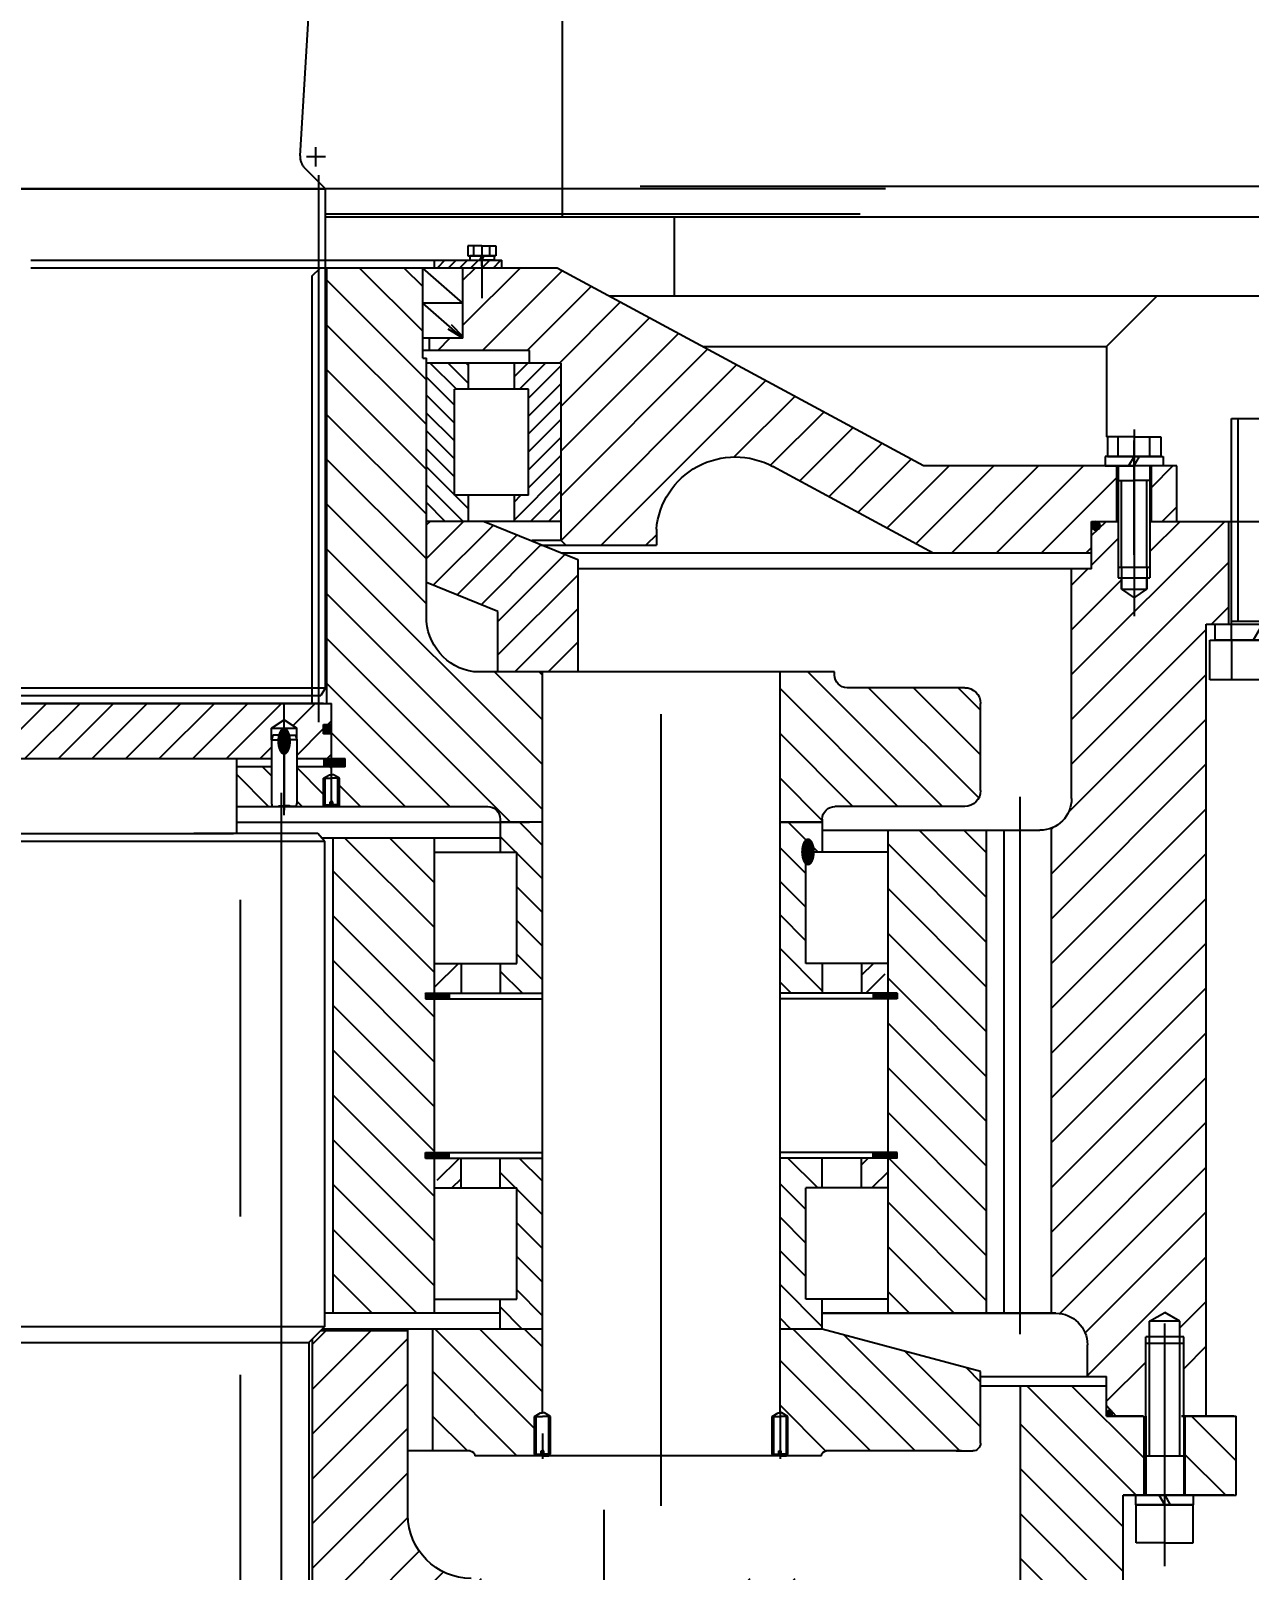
# Model space of a CAD drawing. Header units: millimetres. Extents: x 0 to 21000, y 0 to 14850.
# Drawn here: x 4926 to 5695, y 9713 to 10685 of the extents above; entities that cross this region are included whole.
import ezdxf
from ezdxf.enums import TextEntityAlignment as Align

# ---------------------------------------------------------------- set-up
doc = ezdxf.new("R2010")
doc.units = ezdxf.units.MM
doc.header["$LTSCALE"] = 500
for name, pattern in [('F', [0.75, 0.5, -0.25]), ('G', [2, 1.25, -0.25, 0.25, -0.25]), ('K', [2.5, 1.25, -0.25, 0.25, -0.25, 0.25, -0.25])]:
    doc.linetypes.add(name, pattern=pattern)
for name, color, linetype in [('01', 7, 'Continuous'), ('02', 1, 'Continuous'), ('04', 2, 'F'), ('05', 4, 'G'), ('07', 6, 'K'), ('11', 3, 'Continuous')]:
    doc.layers.add(name, color=color, linetype=linetype)
doc.styles.get("Standard").update_dxf_attribs({"font": 'isocp', "width": 0.707, "bigfont": 'intecad.shx'})
pattern_1 = [(135, (-7977.256, 11116.509), (-10.6066, -10.6066), [])]
pattern_2 = [(135, (-7977.256, 11116.51), (-14.142136, -14.142136), [])]
pattern_3 = [(45, (-7977.256, 11116.51), (-14.142136, 14.142136), [])]
pattern_4 = [(45, (-7977.25642, 11116.50903), (-0.0707106781, 0.0707106781), [])]
pattern_5 = [(45, (-4234.45896, 16441.7636), (-0.070710678, 0.070710678), [])]

# ---------------------------------------------------------------- blocks, each defined once
blk = doc.blocks.new('*U209')
at = {"layer": '01'}
for p, q in [((-7.7, 2.6), (-7.7, 0)), ((0, 2.6), (-7.7, 2.6)), ((-7.7, 0), (0, 0)), ((0, 0), (-1.5, 2.6)), ((0, 2.6), (1.5, 0)), ((0, 2.6), (7.7, 2.6)), ((7.7, 0), (0, 0)), ((7.7, 2.6), (7.7, 0))]:
    blk.add_line(p, q, dxfattribs=at)
at = {"layer": '05'}
blk.add_line((0, 4.7), (0, -2.1), dxfattribs=at)
blk = doc.blocks.new('*U208')
at = {"layer": '01'}
for p, q in [((-18.25, 6), (-18.25, 0)), ((0, 6), (-18.25, 6)), ((-18.25, 0), (0, 0)), ((0, 0), (-3.46, 6)), ((0, 6), (3.46, 0)), ((0, 6), (18.25, 6)), ((18.25, 0), (0, 0)), ((18.25, 6), (18.25, 0))]:
    blk.add_line(p, q, dxfattribs=at)
at = {"layer": '05'}
blk.add_line((0, 8.1), (0, -2.1), dxfattribs=at)
blk = doc.blocks.new('*U207')
at = {"layer": '01'}
for p, q in [((-18.25, 6), (-18.25, 0)), ((0, 6), (-18.25, 6)), ((-18.25, 0), (0, 0)), ((0, 0), (-3.46, 6)), ((0, 6), (3.46, 0)), ((0, 6), (18.25, 6)), ((18.25, 0), (0, 0)), ((18.25, 6), (18.25, 0))]:
    blk.add_line(p, q, dxfattribs=at)
at = {"layer": '05'}
blk.add_line((0, 8.1), (0, -2.1), dxfattribs=at)
blk = doc.blocks.new('FDSDSDFG')
at = {"layer": '02'}
h = blk.add_hatch(dxfattribs=at)
h.set_pattern_fill('_USER', color=256, scale=20, angle=45, style=0, pattern_type=0)
h.set_pattern_definition(pattern_3)
h.paths.add_polyline_path([(-3554.05, 14880.61), (-3607.64, 14908.96), (-3608.1, 14908.96), (-3608.1, 14907.96), (-3627.48, 14907.96), (-3627.48, 14685.41), (-3562.6, 14668.54), (-3562.6, 14728.96, -0.289261), (-3554.05, 14742.5)])
h.paths.add_polyline_path([(-3562.48, 14923.96), (-3584.48, 14923.96), (-3584.48, 14896.7), (-3554.05, 14880.61), (-3554.05, 14895.48, -0.286757), (-3562.48, 14908.96)])
h.paths.add_polyline_path([(-3584.48, 14923.96), (-3596.72, 14923.96), (-3596.72, 14919.96), (-3603.72, 14919.96), (-3603.72, 14923.96), (-3608.1, 14923.96), (-3608.1, 14909.2), (-3584.48, 14896.7)])
h.paths.add_polyline_path([(-3562.6, 14668.54), (-3627.48, 14685.41), (-3627.48, 14557.96), (-3640.76, 14557.96), (-3640.76, 14507.96), (-3616.85, 14507.96), (-3616.85, 14488.96), (-3562.6, 14488.96)])
h.paths.add_polyline_path([(-3666.76, 14557.96), (-3698.83, 14557.96), (-3698.83, 14507.96), (-3666.76, 14507.96)])
h.paths.add_polyline_path([(-2247.48, 14891.81), (-2320.9, 14862.85), (-2320.9, 14780.59), (-2247.48, 14772.58)])
h.paths.add_polyline_path([(-2290.48, 14892.69), (-2298.48, 14897.71), (-2298.48, 14902.87), (-2300.48, 14902.87), (-2300.48, 14923.96), (-2302.48, 14923.96), (-2302.48, 14918.96), (-2309.48, 14918.96), (-2309.48, 14923.96), (-2312.48, 14923.96), (-2312.48, 14908.96, -0.286757), (-2320.9, 14895.48), (-2320.9, 14862.85), (-2290.48, 14874.85)])
h.paths.add_polyline_path([(-2247.48, 14907.96), (-2266.85, 14907.96), (-2266.85, 14923.96), (-2280.48, 14923.96), (-2280.48, 14902.87), (-2282.48, 14902.87), (-2282.48, 14897.71), (-2290.48, 14892.69), (-2290.48, 14874.85), (-2247.48, 14891.81)])
h.paths.add_polyline_path([(-2247.48, 14772.58), (-2320.9, 14780.59), (-2320.9, 14742.5, -0.289261), (-2312.35, 14728.96), (-2312.35, 14641.92), (-2247.48, 14635.17)])
h.paths.add_polyline_path([(-2247.48, 14635.17), (-2312.35, 14641.92), (-2312.35, 14515.38), (-2258.03, 14503.98), (-2258.03, 14507.96), (-2234.2, 14507.96), (-2234.2, 14557.96), (-2239.45, 14557.96), (-2247.48, 14557.96)])
h.paths.add_polyline_path([(-2258.03, 14503.98), (-2312.35, 14515.38), (-2312.35, 14488.96), (-2258.03, 14488.96)])
h.paths.add_polyline_path([(-2176.13, 14557.96), (-2208.2, 14557.96), (-2208.2, 14507.96), (-2176.13, 14507.96)])
h.paths.add_polyline_path([(-2287.93, 14811.79), (-2272.76, 14811.79), (-2272.76, 14831.48), (-2287.93, 14831.48)], flags=24)
at = {"layer": '02', "linetype": 'Continuous'}
h = blk.add_hatch(dxfattribs=at)
h.set_pattern_fill('_USER', color=1, scale=20, angle=135, style=0, pattern_type=0)
h.set_pattern_definition(pattern_2)
h.paths.add_polyline_path([(-3364.81, 14771.01), (-3372.42, 14772.46), (-3377.31, 14772.46), (-3377.31, 14767.46, -0.414214), (-3382.31, 14762.46), (-3383.2, 14762.46), (-3384.39, 14762.46), (-3385.43, 14762.46), (-3410.69, 14729.32, -0.233965), (-3418.65, 14725.38), (-3433.6, 14725.38), (-3435.48, 14725.38, 0.33257), (-3455.48, 14696.38), (-3455.48, 14640.38, 0.122957), (-3451.96, 14626.28), (-3372.62, 14618.38), (-3364.81, 14618.38)])
h.paths.add_polyline_path([(-3451.96, 14626.28, 0.277141), (-3425.48, 14610.38), (-3375.41, 14610.38), (-3375.41, 14618.66)])
h.paths.add_polyline_path([(-3115.53, 14690.96), (-3138.26, 14690.96, -0.23379), (-3154.15, 14698.82), (-3177.23, 14725.38, -0.233965), (-3193.13, 14733.26), (-3197.71, 14739.26), (-3234.81, 14746.31), (-3234.81, 14634.22), (-3234.81, 14618.38), (-3223.96, 14618.38), (-3223.96, 14610.38), (-3215.74, 14610.38, -0.414214), (-3175.74, 14570.38), (-3175.74, 14453.96), (-3120.35, 14453.96), (-3115.53, 14458.78)])
h.paths.add_polyline_path([(-2640.15, 14772.46), (-2652.65, 14772.46), (-2652.65, 14767.46, -0.414214), (-2657.65, 14762.46), (-2659.56, 14762.46), (-2681.82, 14733.26, -0.233965), (-2697.73, 14725.38), (-2720.94, 14698.84, -0.234116), (-2736.85, 14690.96), (-2759.43, 14690.96), (-2759.43, 14459.13), (-2754.25, 14453.96), (-2699.22, 14453.96), (-2699.22, 14570.38, -0.414214), (-2659.22, 14610.38), (-2650.99, 14610.38), (-2650.99, 14618.38), (-2640.15, 14618.38)])
h.paths.add_polyline_path([(-2419.48, 14698.64, 0.311391), (-2439.48, 14725.38), (-2441.36, 14725.38), (-2456.31, 14725.38, -0.233965), (-2464.26, 14729.32), (-2489.53, 14762.46), (-2490.57, 14762.46), (-2491.76, 14762.46), (-2492.65, 14762.46, -0.414214), (-2497.65, 14767.46), (-2497.65, 14772.46), (-2510.15, 14772.46), (-2510.15, 14662.51), (-2419.48, 14653.07)])
h.paths.add_polyline_path([(-2419.48, 14653.07), (-2510.15, 14662.51), (-2510.15, 14618.38), (-2499.54, 14618.38), (-2499.54, 14610.38), (-2449.48, 14610.38, 0.414214), (-2419.48, 14640.38)])
h.paths.add_polyline_path([(-3375.03, 14608.82), (-3359.86, 14608.82), (-3359.86, 14628.52), (-3375.03, 14628.52)], flags=9)
h.paths.add_polyline_path([(-2728.2, 14592.04), (-2713.03, 14592.04), (-2713.03, 14611.73), (-2728.2, 14611.73)], flags=24)
at = {"layer": '02'}
h = blk.add_hatch(dxfattribs=at)
h.set_pattern_fill('_USER', color=256, scale=20, angle=135, style=0, pattern_type=0)
h.set_pattern_definition(pattern_2)
h.paths.add_polyline_path([(-3582.28, 14442.96), (-3584.98, 14442.96, -0.414214), (-3604.98, 14462.96), (-3604.98, 14482.96), (-3616.85, 14482.96), (-3616.85, 14507.96), (-3640.76, 14507.96), (-3640.76, 14532.96), (-3641.76, 14532.96), (-3641.76, 14507.96), (-3641.76, 14457.96), (-3644.16, 14457.96), (-3644.16, 14447.96), (-3653.76, 14442.42), (-3663.36, 14447.96), (-3663.36, 14457.96), (-3665.76, 14457.96), (-3665.76, 14507.96), (-3679.98, 14507.96), (-3679.98, 14372.37), (-3582.28, 14344.93)])
h.paths.add_polyline_path([(-3582.28, 14344.93), (-3679.98, 14372.37), (-3679.98, 14007.96), (-3694.38, 14007.96), (-3694.38, 13942.96), (-3645.09, 13942.96), (-3644.46, 13943.22), (-3644.46, 13971.96), (-3644.46, 13978.66), (-3642.46, 13978.66), (-3642.46, 13985.86), (-3634.46, 13991.17), (-3626.46, 13985.86), (-3626.46, 13978.66), (-3624.46, 13978.66), (-3624.46, 13971.96), (-3624.46, 13951.49), (-3607.48, 13958.51), (-3607.48, 13972.96), (-3594.98, 13972.96), (-3594.98, 14117.96, -0.308559), (-3582.28, 14136.58)])
h.paths.add_polyline_path([(-3736.38, 14007.96), (-3764.98, 14007.96), (-3764.98, 13942.96), (-3736.38, 13942.96)])
h.paths.add_polyline_path([(-2194.98, 14490.75), (-2209.2, 14493.73), (-2209.2, 14457.96), (-2211.6, 14457.96), (-2211.6, 14447.96), (-2221.2, 14442.42), (-2230.8, 14447.96), (-2230.8, 14457.96), (-2233.2, 14457.96), (-2233.2, 14498.77), (-2258.03, 14503.98), (-2258.03, 14482.96), (-2269.98, 14482.96), (-2269.98, 14462.96, -0.414214), (-2289.98, 14442.96), (-2292.68, 14442.96), (-2292.68, 14252.66), (-2194.98, 14224.56)])
h.paths.add_polyline_path([(-2194.98, 14224.56), (-2292.68, 14252.66), (-2292.68, 14197.15), (-2194.98, 14151.97)])
h.paths.add_polyline_path([(-2292.68, 14197.15), (-2292.68, 14136.58, -0.308559), (-2279.98, 14117.96), (-2279.98, 14061.64), (-2194.98, 14016.12), (-2194.98, 14151.97)])
h.paths.add_polyline_path([(-2279.98, 14061.64), (-2279.98, 13972.96), (-2267.48, 13972.96), (-2267.48, 13942.96), (-2250.5, 13942.96), (-2250.5, 13971.96), (-2250.5, 13978.66), (-2248.5, 13978.66), (-2248.5, 13985.86), (-2240.5, 13991.17), (-2232.5, 13985.86), (-2232.5, 13978.66), (-2230.5, 13978.66), (-2230.5, 13971.96), (-2230.5, 13942.96), (-2180.58, 13942.96), (-2180.58, 14007.96), (-2194.98, 14007.96), (-2194.98, 14016.12)])
h.paths.add_polyline_path([(-2109.98, 14007.96), (-2138.58, 14007.96), (-2138.58, 13985.92), (-2109.98, 13970.6)])
h.paths.add_polyline_path([(-2138.58, 13985.92), (-2138.58, 13942.96), (-2109.98, 13942.96), (-2109.98, 13970.6)])
h.paths.add_polyline_path([(-2255.74, 14348.34), (-2240.56, 14348.34), (-2240.56, 14368.03), (-2255.74, 14368.03)], flags=24)
at = {"layer": '02', "linetype": 'Continuous'}
h = blk.add_hatch(dxfattribs=at)
h.set_pattern_fill('_USER', color=1, scale=20, angle=45, style=0, pattern_type=0)
h.set_pattern_definition([(45, (-4234.459, 16441.764), (-14.14214, 14.14214), [])])
h.paths.add_polyline_path([(-2337.48, 14479.87), (-2337.48, 14504.46), (-2450.57, 14532.96), (-2460.18, 14532.96), (-2459.18, 14531.96), (-2459.18, 14508.12), (-2462.93, 14505.96), (-2464.18, 14505.96), (-2464.18, 14504.58), (-2464.18, 14452.96), (-2437.45, 14452.96)])
h.paths.add_polyline_path([(-2337.48, 14504.46), (-2337.48, 14524.96, 0.414214), (-2342.48, 14529.96), (-2352.99, 14529.96), (-2434.99, 14529.96, -0.414214), (-2437.99, 14532.96), (-2450.57, 14532.96)])
h.paths.add_polyline_path([(-2429.45, 14122.96, -0.414214), (-2437.45, 14130.96), (-2437.45, 14132.96), (-2464.18, 14132.96), (-2464.18, 14037.96), (-2429.75, 14037.96), (-2429.75, 14039.96, -0.414214), (-2421.75, 14047.96), (-2347.48, 14047.96, 0.414214), (-2337.48, 14057.96), (-2337.48, 14085.84), (-2399.76, 14122.96)])
h.paths.add_polyline_path([(-2399.76, 14122.96), (-2337.48, 14085.84), (-2337.48, 14112.96, 0.414214), (-2347.48, 14122.96)], flags=16)
h.paths.add_polyline_path([(-2614.18, 14505.96), (-2615.43, 14505.96), (-2619.18, 14508.12), (-2619.18, 14531.96), (-2618.18, 14532.96), (-2656.97, 14532.96, -0.414214), (-2659.97, 14529.96), (-2683.48, 14529.96), (-2683.48, 14452.96), (-2614.18, 14452.96)])
h.paths.add_polyline_path([(-2657.48, 14037.96), (-2614.18, 14037.96), (-2614.18, 14132.96), (-2640.91, 14132.96), (-2640.91, 14130.96, -0.41727), (-2648.99, 14122.96), (-2742.48, 14122.96), (-2742.48, 14105.12), (-2746.23, 14102.96), (-2747.48, 14102.96), (-2747.48, 14097.96), (-2738.89, 14097.96), (-2738.89, 14092.96), (-2747.48, 14092.96), (-2747.48, 14057.96), (-2750.33, 14057.96), (-2750.33, 13959.56), (-2710.94, 13782.96), (-2689.83, 13782.96), (-2689.83, 13839.96), (-2687.48, 13839.96), (-2687.48, 14002.96, -0.381225)])
h.paths.add_polyline_path([(-2750.33, 13959.56), (-2750.33, 13782.96), (-2710.94, 13782.96)])
h.paths.add_polyline_path([(-2408.74, 14469.25), (-2393.57, 14469.25), (-2393.57, 14488.94), (-2408.74, 14488.94)], flags=24)
h.paths.add_polyline_path([(-2665.84, 14072.96), (-2665.84, 14041.85), (-2701.84, 14041.85), (-2701.84, 14072.96)], flags=24)
h = blk.add_hatch(dxfattribs=at)
h.set_pattern_fill('_USER', color=1, scale=0.1, angle=45, style=0, pattern_type=0)
h.set_pattern_definition(pattern_5)
h.paths.add_polyline_path([(-2256.09, 14504.3, 1), (-2256.09, 14507.88, 1)])
at = {"layer": '02'}
h = blk.add_hatch(dxfattribs=at)
h.set_pattern_fill('_USER', color=256, scale=15, angle=45, style=0, pattern_type=0)
h.set_pattern_definition([(45, (-7977.256, 11116.509), (-10.6066, 10.6066), [])])
h.paths.add_polyline_path([(-2437.45, 14452.96), (-2464.18, 14452.96), (-2464.18, 14344.96), (-2437.45, 14344.96), (-2437.45, 14363.88), (-2447.93, 14363.88), (-2447.93, 14434.04), (-2437.45, 14434.04)])
h.paths.add_polyline_path([(-2614.18, 14452.96), (-2640.91, 14452.96), (-2640.91, 14434.04), (-2630.43, 14434.04), (-2630.43, 14363.88), (-2640.91, 14363.88), (-2640.91, 14344.96), (-2614.18, 14344.96)])
h.paths.add_polyline_path([(-2614.18, 14240.96), (-2640.91, 14240.96), (-2640.91, 14222.04), (-2630.43, 14222.04), (-2630.43, 14151.88), (-2640.91, 14151.88), (-2640.91, 14132.96), (-2622.48, 14132.96), (-2614.18, 14132.96)])
h.paths.add_polyline_path([(-2437.45, 14240.96), (-2464.18, 14240.96), (-2464.18, 14132.96), (-2437.45, 14132.96), (-2437.45, 14151.88), (-2447.93, 14151.88), (-2447.93, 14222.04), (-2437.45, 14222.04)])
h = blk.add_hatch(dxfattribs=at)
h.set_pattern_fill('_USER', color=256, scale=20, angle=45, style=0, pattern_type=0)
h.set_pattern_definition(pattern_3)
h.paths.add_polyline_path([(-2682.43, 14442.96), (-2746.47, 14442.96), (-2746.43, 14142.96), (-2739.28, 14142.96), (-2682.43, 14142.96), (-2682.43, 14240.96), (-2688.09, 14240.96), (-2688.09, 14244.46), (-2682.43, 14244.46), (-2682.43, 14341.46), (-2688.09, 14341.46), (-2688.09, 14344.96), (-2682.43, 14344.96)])
h.paths.add_polyline_path([(-2333.74, 14442.96), (-2395.93, 14442.96), (-2395.93, 14344.96), (-2390.27, 14344.96), (-2390.27, 14341.46), (-2395.93, 14341.46), (-2395.93, 14244.89), (-2395, 14244.46), (-2390.27, 14244.46), (-2390.27, 14242.27), (-2333.74, 14216.13)])
h.paths.add_polyline_path([(-2333.74, 14216.13), (-2390.27, 14242.27), (-2390.27, 14240.96), (-2395.93, 14240.96), (-2395.93, 14137.96), (-2333.74, 14137.96)])
h.paths.add_polyline_path([(-2741.84, 14271.68), (-2741.84, 14314.24), (-2705.84, 14314.24), (-2705.84, 14271.68)], flags=24)
h.paths.add_polyline_path([(-2403.07, 14235.82), (-2387.9, 14235.82), (-2387.9, 14255.51), (-2403.07, 14255.51)], flags=9)
h.paths.add_polyline_path([(-2346.71, 14257.07), (-2331.54, 14257.07), (-2331.54, 14276.76), (-2346.71, 14276.76)], flags=9)
h = blk.add_hatch(dxfattribs=at)
h.set_pattern_fill('_USER', color=256, scale=15, angle=135, style=0, pattern_type=0)
h.set_pattern_definition(pattern_1)
h.paths.add_polyline_path([(-2395.93, 14363.88), (-2412.68, 14363.88), (-2412.68, 14344.96), (-2395.93, 14344.96)])
h.paths.add_polyline_path([(-2665.68, 14240.96), (-2682.43, 14240.96), (-2682.43, 14222.04), (-2665.68, 14222.04)])
at = {"layer": '02', "linetype": 'Continuous', "ltscale": 0.8}
h = blk.add_hatch(dxfattribs=at)
h.set_pattern_fill('_USER', color=1, scale=10, angle=135, style=0, pattern_type=0)
h.set_pattern_definition([(135, (1882.632, 9929.104), (-7.071068, -7.071068), [])])
h.paths.add_polyline_path([(-2665.68, 14363.88), (-2680.68, 14363.88), (-2680.68, 14344.96), (-2665.68, 14344.96)])
h = blk.add_hatch(dxfattribs=at)
h.set_pattern_fill('_USER', color=1, scale=0.1, angle=45, style=0, pattern_type=0)
h.set_pattern_definition([(45, (1882.63177, 9929.10365), (-0.0707106781, 0.0707106781), [])])
h.paths.add_polyline_path([(-2688.09, 14344.96), (-2688.09, 14341.46), (-2673.1, 14341.46), (-2673.1, 14344.96)])
h = blk.add_hatch(dxfattribs=at)
h.set_pattern_fill('_USER', color=1, scale=0.1, angle=45, style=0, pattern_type=0)
h.set_pattern_definition([(135, (-6960.98661, 9929.10365), (0.0707106781, 0.0707106781), [])])
h.paths.add_polyline_path([(-2405.26, 14344.96), (-2405.26, 14341.46), (-2390.27, 14341.46), (-2390.27, 14344.96)])
h = blk.add_hatch(dxfattribs=at)
h.set_pattern_fill('_USER', color=1, scale=0.1, angle=45, style=0, pattern_type=0)
h.set_pattern_definition([(315, (1882.63177, 18656.81268), (-0.0707106781, -0.0707106781), [])])
h.paths.add_polyline_path([(-2673.1, 14240.96), (-2673.1, 14244.46), (-2688.09, 14244.46), (-2688.09, 14240.96)])
h = blk.add_hatch(dxfattribs=at)
h.set_pattern_fill('_USER', color=1, scale=0.1, angle=45, style=0, pattern_type=0)
h.set_pattern_definition([(225, (-6960.98661, 18656.81268), (0.0707106781, -0.0707106781), [])])
h.paths.add_polyline_path([(-2390.27, 14240.96), (-2390.27, 14244.46), (-2405.26, 14244.46), (-2405.26, 14240.96)])
h = blk.add_hatch(dxfattribs=at)
h.set_pattern_fill('_USER', color=1, scale=10, angle=135, style=0, pattern_type=0)
h.set_pattern_definition([(315, (-6960.987, 18656.813), (7.071068, 7.071068), [])])
h.paths.add_polyline_path([(-2412.68, 14222.04), (-2397.68, 14222.04), (-2397.68, 14240.96), (-2412.68, 14240.96)])
at = {"layer": '02', "linetype": 'Continuous'}
h = blk.add_hatch(dxfattribs=at)
h.set_pattern_fill('_USER', color=1, scale=15, angle=45, style=0, pattern_type=0)
h.set_pattern_definition([(45, (-7977.256, 11116.509), (-10.6066, 10.6066), [])])
h.paths.add_polyline_path([(-3122.48, 14105.12), (-3126.23, 14102.96), (-3127.48, 14102.96), (-3127.48, 14097.96), (-3067.63, 14097.96), (-3067.63, 14122.96), (-3122.48, 14122.96)])
h.paths.add_polyline_path([(-2785.4, 14120.96), (-2784.87, 14122.96), (-2807.33, 14122.96), (-2807.33, 14097.96), (-2785.4, 14097.96)])
h.paths.add_polyline_path([(-2769.4, 14097.96), (-2747.48, 14097.96), (-2747.48, 14099.72), (-2747.48, 14102.96), (-2748.73, 14102.96), (-2752.48, 14105.12), (-2752.48, 14122.96), (-2769.94, 14122.96), (-2769.4, 14120.96)])
h.paths.add_polyline_path([(-3132.92, 14106.26), (-3117.75, 14106.26), (-3117.75, 14125.96), (-3132.92, 14125.96)], flags=9)
h.paths.add_polyline_path([(-3136.72, 14086.18), (-3121.55, 14086.18), (-3121.55, 14105.87), (-3136.72, 14105.87)], flags=9)
h.paths.add_polyline_path([(-3085.36, 14098.29), (-3070.19, 14098.29), (-3070.19, 14117.98), (-3085.36, 14117.98)], flags=24)
h = blk.add_hatch(dxfattribs=at)
h.set_pattern_fill('_USER', color=1, scale=15, angle=135, style=0, pattern_type=0)
h.set_pattern_definition(pattern_1)
h.paths.add_polyline_path([(-3127.48, 14092.96), (-3127.48, 14077.12), (-3122.48, 14077.12), (-3122.48, 14071.12), (-3126.72, 14071.12), (-3127.48, 14069.18), (-3127.48, 14057.96), (-3124.63, 14057.96), (-3078.72, 14057.96), (-3078.4, 14092.96)])
h.paths.add_polyline_path([(-3078.4, 14092.96), (-3078.72, 14057.96), (-2937.48, 14057.96), (-2937.48, 14092.96)])
h.paths.add_polyline_path([(-2937.48, 14092.96), (-2937.48, 14057.96), (-2777.4, 14057.96), (-2777.4, 14068.27), (-2785.4, 14073.58), (-2785.4, 14080.96), (-2785.4, 14092.96)])
h.paths.add_polyline_path([(-2752.48, 14071.12), (-2752.48, 14077.12), (-2747.48, 14077.12), (-2747.48, 14092.96), (-2769.4, 14092.96), (-2769.4, 14080.96), (-2769.4, 14073.58), (-2774.94, 14069.9), (-2772.27, 14057.96), (-2747.48, 14057.96), (-2747.48, 14071.12)])
h.paths.add_polyline_path([(-3136.72, 14086.18), (-3121.55, 14086.18), (-3121.55, 14105.87), (-3136.72, 14105.87)], flags=9)
h.paths.add_polyline_path([(-3132.53, 14065.33), (-3117.36, 14065.33), (-3117.36, 14085.02), (-3132.53, 14085.02)], flags=9)
h.paths.add_polyline_path([(-2980.3, 14068.39), (-2965.13, 14068.39), (-2965.13, 14088.08), (-2980.3, 14088.08)], flags=24)
h = blk.add_hatch(dxfattribs=at)
h.set_pattern_fill('_USER', color=1, scale=0.1, angle=45, style=0, pattern_type=0)
h.set_pattern_definition(pattern_4)
h.paths.add_polyline_path([(-2752.08, 14097.96), (-2752.08, 14092.96), (-2738.89, 14092.96), (-2738.89, 14097.96)])
h.paths.add_polyline_path([(-3136.72, 14086.18), (-3121.55, 14086.18), (-3121.55, 14105.87), (-3136.72, 14105.87)], flags=9)
at = {"layer": '02'}
h = blk.add_hatch(dxfattribs=at)
h.set_pattern_fill('_USER', color=256, scale=0.1, angle=45, style=0, pattern_type=0)
h.set_pattern_definition(pattern_4)
h.paths.add_polyline_path([(-2747.48, 14077.12), (-2752.48, 14077.12), (-2752.48, 14071.12), (-2747.48, 14071.12)])
at = {"layer": '02', "linetype": 'Continuous'}
h = blk.add_hatch(dxfattribs=at)
h.set_pattern_fill('_USER', color=1, scale=15, angle=135, style=0, pattern_type=0)
h.set_pattern_definition(pattern_1)
h.paths.add_polyline_path([(-3283.05, 14037.96), (-3283.05, 13967.01), (-3264.22, 13959.35), (-3229.41, 13998.59), (-3232.63, 13999.91), (-3232.63, 14037.96)])
h.paths.add_polyline_path([(-3198.07, 13985.84), (-3229.41, 13998.59), (-3264.22, 13959.35), (-3224.69, 13943.27)])
h.paths.add_polyline_path([(-3224.69, 13943.27), (-3223.93, 13942.96), (-3187.48, 13942.96), (-3187.48, 13981.54), (-3198.07, 13985.84)])
h.paths.add_polyline_path([(-2642.33, 13999.91), (-2687.48, 13981.54), (-2687.48, 13942.96), (-2651.02, 13942.96), (-2591.9, 13967.01), (-2591.9, 14037.96), (-2642.33, 14037.96)])
h.paths.add_polyline_path([(-3273.37, 13993.37), (-3258.2, 13993.37), (-3258.2, 14013.06), (-3273.37, 14013.06)], flags=24)
h = blk.add_hatch(dxfattribs=at)
h.set_pattern_fill('_USER', color=1, scale=20, angle=-45, style=0, pattern_type=0)
h.set_pattern_definition([(315, (-4234.459, 16441.764), (14.14214, 14.14214), [])])
h.paths.add_polyline_path([(-2367.48, 13962.96), (-2468.72, 13908.28, -0.539657), (-2542.29, 13947.96), (-2542.29, 13957.96), (-2599.48, 13957.96), (-2602.48, 13954.96), (-2602.48, 13865.82), (-2544.29, 13815.73), (-2373.52, 13907.96), (-2251.5, 13907.96), (-2251.5, 13942.96), (-2267.48, 13942.96), (-2267.48, 13962.96)])
h.paths.add_polyline_path([(-2622.48, 13834.96), (-2685.48, 13834.96), (-2685.48, 13827.36), (-2664.43, 13827.36), (-2664.43, 13805.16), (-2664.43, 13782.96), (-2604.98, 13782.96), (-2544.29, 13815.73), (-2602.48, 13865.82), (-2602.48, 13842.96), (-2622.48, 13842.96)])
h.paths.add_polyline_path([(-2229.5, 13917.99), (-2217.02, 13907.96), (-2213.52, 13907.96), (-2213.52, 13942.96), (-2229.5, 13942.96)])
h.paths.add_polyline_path([(-2404.86, 13907.62), (-2389.69, 13907.62), (-2389.69, 13927.31), (-2404.86, 13927.31)], flags=24)
at = {"layer": '02', "linetype": 'Continuous', "ltscale": 0.8}
h = blk.add_hatch(dxfattribs=at)
h.set_pattern_fill('_USER', color=1, scale=8, angle=135, style=0, pattern_type=0)
h.set_pattern_definition([(45, (-6953.287, 9919.867), (5.656854, -5.656854), [])])
h.paths.add_polyline_path([(-2687.48, 13942.96), (-2660.98, 13942.96), (-2660.98, 13926.38), (-2669.85, 13926.38), (-2669.85, 13859.53), (-2660.98, 13859.53), (-2660.98, 13842.96), (-2687.48, 13842.96)])
h.paths.add_polyline_path([(-3187.48, 13842.96), (-3213.98, 13842.96), (-3213.98, 13859.53), (-3205.11, 13859.53), (-3205.11, 13926.38), (-3213.98, 13926.38), (-3213.98, 13942.96), (-3187.48, 13942.96)])
at = {"layer": '02', "linetype": 'Continuous'}
h = blk.add_hatch(dxfattribs=at)
h.set_pattern_fill('_USER', color=1, scale=0.1, angle=45, style=0, pattern_type=0)
h.set_pattern_definition(pattern_5)
h.paths.add_polyline_path([(-2262.23, 13946.86), (-2263.72, 13948.27, 0.09086), (-2264.67, 13948.44, 1), (-2264.67, 13943.09, 0.54371)])
h = blk.add_hatch(dxfattribs=at)
h.set_pattern_fill('_USER', color=1, scale=5, angle=135, style=0, pattern_type=0)
h.set_pattern_definition([(135, (-7977.2564, 11116.509), (-3.535534, -3.535534), [])])
h.paths.add_polyline_path([(-2667, 13777.96), (-2670.78, 13782.96), (-2682.48, 13782.96), (-2682.48, 13777.96)])
h.paths.add_polyline_path([(-2652.48, 13777.96), (-2652.48, 13782.96), (-2670.78, 13782.96), (-2667, 13777.96)])
h.paths.add_polyline_path([(-2644.78, 13777.96), (-2639.98, 13777.96), (-2639.98, 13782.96), (-2652.48, 13782.96), (-2652.48, 13777.96)])
at = {"layer": '11', "ltscale": 0.8}
h = blk.add_hatch(dxfattribs=at)
h.set_pattern_fill('_USER', color=256, scale=8, angle=45, style=0, pattern_type=0)
h.set_pattern_definition([(135, (-6953.287, 9919.867), (5.656854, 5.656854), [])])
h.paths.add_polyline_path([(-2623.11, 13859.53), (-2631.98, 13859.53), (-2631.98, 13842.96), (-2602.48, 13842.96), (-2602.48, 13942.96), (-2631.98, 13942.96), (-2631.98, 13926.38), (-2623.11, 13926.38)])
h.paths.add_polyline_path([(-3272.48, 13842.96), (-3242.98, 13842.96), (-3242.98, 13859.53), (-3251.85, 13859.53), (-3251.85, 13926.38), (-3242.98, 13926.38), (-3242.98, 13942.96), (-3272.48, 13942.96)])
at = {"layer": '01', "color": 7, "linetype": 'Continuous', "ltscale": 0.8}
for p, q in [((-2247.48, 14907.96), (-2247.48, 14557.96)), ((-2247.48, 14907.96), (-2247.48, 14557.96)), ((-2312.35, 14728.96), (-2312.35, 14488.96)), ((-2761.75, 14461.46), (-2761.75, 14690.96)), ((-2177.48, 14557.96), (-2247.48, 14557.96)), ((-2247.48, 14557.96), (-2176.13, 14557.96)), ((-2176.13, 14557.96), (-2176.13, 14507.96)), ((-2258.03, 14507.96), (-2234.48, 14507.96)), ((-2234.48, 14507.96), (-2258.03, 14507.96)), ((-2258.03, 14507.96), (-2258.03, 14482.96)), ((-2177.48, 14507.96), (-2210.48, 14507.96)), ((-2210.48, 14507.96), (-2176.13, 14507.96)), ((-2194.98, 14507.96), (-2194.98, 14007.96)), ((-2194.98, 14507.96), (-2194.98, 14007.96)), ((-2258.1, 14488.96), (-2337.48, 14488.96)), ((-2337.48, 14482.96), (-2258.1, 14482.96)), ((-2337.48, 14482.96), (-2258.03, 14482.96)), ((-2269.98, 14482.96), (-2269.98, 14462.96)), ((-3112.85, 14461.46), (-2761.75, 14461.46)), ((-2761.75, 14461.46), (-2751.82, 14451.52)), ((-2751.82, 14451.52), (-3122.79, 14451.52)), ((-2751.82, 14144.96), (-2751.82, 14451.52)), ((-2289.98, 14442.96), (-2437.45, 14442.96)), ((-2437.45, 14442.96), (-2289.98, 14442.96)), ((-2359.93, 14442.96), (-2289.98, 14442.96)), ((-2322.68, 14442.96), (-2322.68, 14137.96)), ((-2292.68, 14442.96), (-2292.68, 14136.58)), ((-3122.79, 14144.96), (-2751.82, 14144.96)), ((-2751.82, 14144.96), (-2756.21, 14139.96)), ((-3118.4, 14139.96), (-2809.41, 14139.96)), ((-2756.21, 14139.96), (-2834.48, 14139.96)), ((-2807.33, 14139.96), (-2807.33, 14092.96)), ((-2437.45, 14137.96), (-2299.98, 14137.96)), ((-2785.4, 14097.96), (-2807.33, 14097.96)), ((-2738.89, 14097.96), (-2769.4, 14097.96)), ((-2752.08, 14097.96), (-2752.08, 14092.96)), ((-2748.73, 14102.96), (-2747.48, 14102.96)), ((-2747.48, 14103.72), (-2747.48, 14097.96)), ((-2746.23, 14102.96), (-2747.48, 14102.96)), ((-2747.48, 14099.72), (-2747.48, 14097.96)), ((-2738.89, 14097.96), (-2738.89, 14092.96)), ((-2785.4, 14092.96), (-3136.06, 14092.96)), ((-2738.89, 14092.96), (-2769.4, 14092.96)), ((-2642.33, 14037.96), (-2642.33, 13999.91)), ((-2591.9, 13967.01), (-2591.9, 14037.96)), ((-2194.98, 14007.96), (-2109.98, 14007.96)), ((-2267.48, 13942.96), (-2250.5, 13942.96)), ((-2230.5, 13942.96), (-2109.98, 13942.96)), ((-2755.48, 13792.96), (-2755.48, 13782.96))]:
    blk.add_line(p, q, dxfattribs=at)
at = {"layer": '01', "ltscale": 0.8}
for p, q in [((-2759.43, 14690.96), (-2759.43, 14459.13)), ((-2699.22, 14570.38), (-2699.22, 14452.96)), ((-2437.99, 14532.96), (-2656.97, 14532.96)), ((-2656.97, 14532.96), (-2656.97, 14532.96)), ((-2618.18, 14532.96), (-2619.18, 14531.96)), ((-2614.98, 14532.96), (-2618.18, 14532.96)), ((-2614.98, 14532.96), (-2614.98, 14529.96)), ((-2613.38, 14532.96), (-2613.38, 14529.96)), ((-2613.38, 14532.96), (-2610.18, 14532.96)), ((-2610.18, 14532.96), (-2609.18, 14531.96)), ((-2468.18, 14532.96), (-2469.18, 14531.96)), ((-2468.18, 14532.96), (-2469.18, 14531.96)), ((-2464.98, 14532.96), (-2468.18, 14532.96)), ((-2464.98, 14532.96), (-2468.18, 14532.96)), ((-2464.98, 14532.96), (-2464.98, 14529.96)), ((-2464.98, 14532.96), (-2464.98, 14529.96)), ((-2463.38, 14532.96), (-2460.18, 14532.96)), ((-2463.38, 14532.96), (-2463.38, 14529.96)), ((-2463.38, 14532.96), (-2460.18, 14532.96)), ((-2463.38, 14532.96), (-2463.38, 14529.96)), ((-2460.18, 14532.96), (-2459.18, 14531.96)), ((-2460.18, 14532.96), (-2459.18, 14531.96)), ((-2437.99, 14532.96), (-2437.99, 14532.96)), ((-2437.99, 14532.96), (-2437.99, 14532.96)), ((-2437.99, 14532.96), (-2437.99, 14532.96)), ((-2437.99, 14532.96), (-2437.99, 14532.96)), ((-2659.97, 14529.96), (-2699.22, 14529.96)), ((-2659.97, 14529.96), (-2697.48, 14529.96)), ((-2683.48, 14529.96), (-2683.48, 14452.96)), ((-2619.18, 14531.96), (-2614.98, 14531.96)), ((-2619.18, 14531.96), (-2619.18, 14508.12)), ((-2614.98, 14529.96), (-2614.18, 14529.96)), ((-2613.38, 14529.96), (-2614.18, 14529.96)), ((-2609.18, 14531.96), (-2613.38, 14531.96)), ((-2609.18, 14531.96), (-2609.18, 14508.12)), ((-2469.18, 14531.96), (-2464.98, 14531.96)), ((-2469.18, 14531.96), (-2469.18, 14508.12)), ((-2469.18, 14531.96), (-2464.98, 14531.96)), ((-2469.18, 14531.96), (-2469.18, 14508.12)), ((-2464.98, 14529.96), (-2464.18, 14529.96)), ((-2464.98, 14529.96), (-2464.18, 14529.96)), ((-2463.38, 14529.96), (-2464.18, 14529.96)), ((-2463.38, 14529.96), (-2464.18, 14529.96)), ((-2459.18, 14531.96), (-2463.38, 14531.96)), ((-2459.18, 14531.96), (-2463.38, 14531.96)), ((-2459.18, 14531.96), (-2459.18, 14508.12)), ((-2459.18, 14531.96), (-2459.18, 14508.12)), ((-2349.58, 14529.96), (-2434.99, 14529.96)), ((-2337.48, 14524.96), (-2337.48, 14479.87)), ((-2619.18, 14508.12), (-2614.18, 14508.12)), ((-2619.18, 14508.12), (-2615.43, 14505.96)), ((-2615.43, 14505.96), (-2614.18, 14505.96)), ((-2609.18, 14508.12), (-2614.18, 14508.12)), ((-2612.93, 14505.96), (-2614.18, 14505.96)), ((-2614.18, 14505.96), (-2614.18, 14037.96)), ((-2609.18, 14508.12), (-2612.93, 14505.96)), ((-2469.18, 14508.12), (-2465.43, 14505.96)), ((-2469.18, 14508.12), (-2464.18, 14508.12)), ((-2469.18, 14508.12), (-2465.43, 14505.96)), ((-2469.18, 14508.12), (-2464.18, 14508.12)), ((-2465.43, 14505.96), (-2464.18, 14505.96)), ((-2465.43, 14505.96), (-2464.18, 14505.96)), ((-2459.18, 14508.12), (-2464.18, 14508.12)), ((-2459.18, 14508.12), (-2464.18, 14508.12)), ((-2462.93, 14505.96), (-2464.18, 14505.96)), ((-2462.93, 14505.96), (-2464.18, 14505.96)), ((-2464.18, 14505.96), (-2464.18, 14037.96)), ((-2459.18, 14508.12), (-2462.93, 14505.96)), ((-2459.18, 14508.12), (-2462.93, 14505.96)), ((-2337.48, 14479.87), (-2437.45, 14452.96)), ((-2754.25, 14453.96), (-2699.22, 14453.96)), ((-2614.18, 14452.96), (-2753.25, 14452.96)), ((-2640.91, 14452.96), (-2640.91, 14434.04)), ((-2437.45, 14452.96), (-2464.18, 14452.96)), ((-2437.45, 14452.96), (-2464.18, 14452.96)), ((-2437.45, 14452.96), (-2437.45, 14434.04)), ((-2640.91, 14442.96), (-2751.82, 14442.96)), ((-2333.74, 14442.96), (-2333.74, 14137.96)), ((-2682.43, 14434.04), (-2630.43, 14434.04)), ((-2395.93, 14434.04), (-2447.93, 14434.04)), ((-2682.43, 14363.88), (-2630.43, 14363.88)), ((-2665.68, 14363.88), (-2665.68, 14344.96)), ((-2640.91, 14363.88), (-2640.91, 14344.96)), ((-2395.93, 14363.88), (-2447.93, 14363.88)), ((-2437.45, 14363.88), (-2437.45, 14344.96)), ((-2412.68, 14363.88), (-2412.68, 14344.96)), ((-2688.09, 14344.96), (-2614.18, 14344.96)), ((-2688.09, 14344.96), (-2688.09, 14341.46)), ((-2688.09, 14341.46), (-2614.18, 14341.46)), ((-2673.1, 14344.96), (-2673.1, 14341.46)), ((-2390.27, 14344.96), (-2464.18, 14344.96)), ((-2390.27, 14341.46), (-2464.18, 14341.46)), ((-2405.26, 14344.96), (-2405.26, 14341.46)), ((-2390.27, 14344.96), (-2390.27, 14341.46)), ((-2688.09, 14244.46), (-2614.18, 14244.46)), ((-2688.09, 14240.96), (-2688.09, 14244.46)), ((-2673.1, 14240.96), (-2673.1, 14244.46)), ((-2390.27, 14244.46), (-2464.18, 14244.46)), ((-2405.26, 14240.96), (-2405.26, 14244.46)), ((-2390.27, 14240.96), (-2390.27, 14244.46)), ((-2688.09, 14240.96), (-2614.18, 14240.96)), ((-2665.68, 14222.04), (-2665.68, 14240.96)), ((-2640.91, 14222.04), (-2640.91, 14240.96)), ((-2390.27, 14240.96), (-2464.18, 14240.96)), ((-2437.45, 14222.04), (-2437.45, 14240.96)), ((-2412.68, 14222.04), (-2412.68, 14240.96)), ((-2682.43, 14222.04), (-2630.43, 14222.04)), ((-2395.93, 14222.04), (-2447.93, 14222.04)), ((-2682.43, 14151.88), (-2630.43, 14151.88)), ((-2640.91, 14130.96), (-2640.91, 14151.88)), ((-2395.93, 14151.88), (-2447.93, 14151.88)), ((-2437.45, 14130.96), (-2437.45, 14151.88)), ((-2640.91, 14142.96), (-2753.58, 14142.96)), ((-2739.28, 14142.96), (-2753.58, 14142.96)), ((-2807.33, 14132.96), (-2622.48, 14132.96)), ((-2614.18, 14132.96), (-2640.91, 14132.96)), ((-2437.45, 14132.96), (-2464.18, 14132.96)), ((-2464.18, 14132.96), (-2437.45, 14132.96)), ((-2807.33, 14122.96), (-2648.83, 14122.96)), ((-2751.48, 14122.96), (-2752.48, 14121.96)), ((-2752.48, 14122.96), (-2752.48, 14105.12)), ((-2752.48, 14121.96), (-2748.28, 14121.96)), ((-2748.28, 14122.96), (-2751.48, 14122.96)), ((-2748.28, 14122.96), (-2748.28, 14119.96)), ((-2748.28, 14119.96), (-2747.48, 14119.96)), ((-2746.68, 14119.96), (-2747.48, 14119.96)), ((-2746.68, 14122.96), (-2743.48, 14122.96)), ((-2746.68, 14122.96), (-2746.68, 14119.96)), ((-2742.48, 14121.96), (-2746.68, 14121.96)), ((-2743.48, 14122.96), (-2742.48, 14121.96)), ((-2742.48, 14122.96), (-2742.48, 14105.12)), ((-2347.48, 14122.96), (-2429.45, 14122.96)), ((-2279.98, 14117.96), (-2279.98, 13972.96)), ((-2752.48, 14105.12), (-2748.73, 14102.96)), ((-2752.48, 14105.12), (-2747.48, 14105.12)), ((-2742.48, 14105.12), (-2747.48, 14105.12)), ((-2742.48, 14105.12), (-2746.23, 14102.96)), ((-2337.48, 14112.96), (-2337.48, 14057.96)), ((-2747.48, 14092.96), (-2747.48, 14057.96)), ((-2752.48, 14077.12), (-2752.48, 14071.12)), ((-2747.48, 14077.12), (-2752.48, 14077.12)), ((-2752.48, 14071.12), (-2747.48, 14071.12)), ((-3124.63, 14057.96), (-2747.48, 14057.96)), ((-2752.48, 14057.96), (-3122.48, 14057.96)), ((-2759.68, 14057.96), (-2759.68, 13787.96)), ((-2750.33, 14057.96), (-2750.33, 13782.96)), ((-2347.48, 14047.96), (-2421.75, 14047.96)), ((-2429.75, 14037.96), (-2657.48, 14037.96)), ((-2429.75, 14039.96), (-2429.75, 14037.96)), ((-2180.58, 14007.96), (-2180.58, 13942.96)), ((-2687.48, 14002.96), (-2687.48, 13839.96)), ((-2267.48, 13972.96), (-2591.9, 13972.96)), ((-2267.48, 13972.96), (-2591.9, 13972.96)), ((-2267.48, 13972.96), (-2267.48, 13942.96)), ((-2267.48, 13962.96), (-2601.87, 13962.96)), ((-2267.48, 13962.96), (-2594.5, 13962.96)), ((-2367.48, 13962.96), (-2468.72, 13908.28)), ((-2615.71, 13957.96), (-2542.29, 13957.96)), ((-2599.48, 13957.96), (-2602.48, 13954.96)), ((-2602.48, 13954.96), (-2602.48, 13842.96)), ((-2542.29, 13947.96), (-2542.29, 13957.96)), ((-2602.48, 13942.96), (-2687.48, 13942.96)), ((-2660.98, 13942.96), (-2660.98, 13926.38)), ((-2631.98, 13942.96), (-2631.98, 13926.38)), ((-2213.52, 13942.96), (-2213.52, 13907.96)), ((-2669.85, 13926.38), (-2669.85, 13859.53)), ((-2623.11, 13926.38), (-2669.85, 13926.38)), ((-2623.11, 13926.38), (-2623.11, 13859.53)), ((-2373.52, 13907.96), (-2604.98, 13782.96)), ((-2213.52, 13907.96), (-2373.52, 13907.96)), ((-2213.52, 13907.96), (-2373.52, 13907.96)), ((-2623.11, 13859.53), (-2669.85, 13859.53)), ((-2660.98, 13859.53), (-2660.98, 13842.96)), ((-2631.98, 13859.53), (-2631.98, 13842.96)), ((-2602.48, 13842.96), (-2687.48, 13842.96)), ((-2622.48, 13842.96), (-2622.48, 13834.96)), ((-2622.48, 13834.96), (-2689.83, 13834.96)), ((-2685.48, 13834.96), (-2685.48, 13827.36)), ((-2685.48, 13827.96), (-2685.48, 13827.36)), ((-2759.68, 13787.96), (-2754.68, 13782.96)), ((-2604.98, 13782.96), (-2937.38, 13782.96)), ((-2937.38, 13777.96), (-2639.98, 13777.96)), ((-2604.98, 13782.96), (-2751.23, 13782.96)), ((-2682.48, 13782.96), (-2682.48, 13777.96)), ((-2639.98, 13782.96), (-2639.98, 13777.96))]:
    blk.add_line(p, q, dxfattribs=at)
at = {"layer": '01'}
for p, q in [((-2239.2, 14587.96), (-2239.2, 14563.96)), ((-2221.2, 14587.96), (-2239.2, 14587.96)), ((-2221.2, 14587.96), (-2203.2, 14587.96)), ((-2203.2, 14587.96), (-2203.2, 14563.96)), ((-2239.2, 14563.96), (-2221.2, 14563.96)), ((-2233.2, 14563.96), (-2221.2, 14563.96)), ((-2209.2, 14563.96), (-2221.2, 14563.96)), ((-2203.2, 14563.96), (-2221.2, 14563.96)), ((-2352.99, 14529.96), (-2342.48, 14529.96)), ((-2251.92, 14507.96), (-2258.03, 14501.25)), ((-2209.2, 14457.96), (-2233.2, 14457.96)), ((-2230.8, 14457.96), (-2230.8, 14447.96)), ((-2211.6, 14457.96), (-2211.6, 14447.96)), ((-2211.6, 14447.96), (-2230.8, 14447.96)), ((-2230.8, 14447.96), (-2221.2, 14442.42)), ((-2211.6, 14447.96), (-2221.2, 14442.42)), ((-2642.33, 13999.91), (-2687.48, 13981.54)), ((-2248.5, 13985.86), (-2248.5, 13978.66)), ((-2232.5, 13985.86), (-2232.5, 13978.91)), ((-2250.5, 13907.96), (-2250.5, 13971.96)), ((-2230.5, 13907.96), (-2230.5, 13971.96)), ((-2602.48, 13954.96), (-2621.01, 13954.96)), ((-2267.48, 13951.82), (-2258.08, 13942.96)), ((-2250.5, 13917.23), (-2240.5, 13917.23)), ((-2230.5, 13917.23), (-2240.5, 13917.23)), ((-2257.26, 13889.46), (-2257.26, 13901.96)), ((-2257.26, 13901.96), (-2240.5, 13901.96)), ((-2250.5, 13901.96), (-2250.5, 13889.46)), ((-2223.73, 13901.96), (-2240.5, 13901.96)), ((-2230.5, 13901.96), (-2230.5, 13889.46)), ((-2223.73, 13889.46), (-2223.73, 13901.96)), ((-2240.5, 13889.46), (-2257.26, 13889.46)), ((-2240.5, 13889.46), (-2223.73, 13889.46)), ((-2689.83, 13839.96), (-2687.48, 13839.96)), ((-2664.43, 13827.36), (-2689.83, 13827.36)), ((-2664.43, 13805.16), (-2689.83, 13805.16)), ((-2661.36, 13775.36), (-2652.48, 13775.36)), ((-2661.36, 13768.96), (-2661.36, 13775.36)), ((-2657.48, 13775.36), (-2657.48, 13768.96)), ((-2643.59, 13775.36), (-2652.48, 13775.36)), ((-2647.48, 13775.36), (-2647.48, 13768.96)), ((-2643.59, 13768.96), (-2643.59, 13775.36)), ((-2652.48, 13768.96), (-2661.36, 13768.96)), ((-2652.48, 13768.96), (-2643.59, 13768.96))]:
    blk.add_line(p, q, dxfattribs=at)
at = {"layer": '01', "color": 7, "linetype": 'Continuous'}
for p, q in [((-2234.2, 14557.96), (-2234.2, 14507.96)), ((-2233.2, 14507.96), (-2233.2, 14557.96)), ((-2209.2, 14507.96), (-2209.2, 14557.96)), ((-2208.2, 14557.96), (-2208.2, 14507.96)), ((-2233.2, 14532.96), (-2209.2, 14532.96)), ((-2233.2, 14507.96), (-2233.2, 14457.96)), ((-2209.2, 14507.96), (-2209.2, 14457.96)), ((-2233.2, 14461.98), (-2209.2, 14461.98)), ((-2746.47, 14442.96), (-2746.43, 14142.96)), ((-2682.43, 14442.96), (-2682.43, 14142.96)), ((-2395.93, 14442.96), (-2395.93, 14137.96)), ((-2630.43, 14434.04), (-2630.43, 14363.88)), ((-2447.93, 14434.04), (-2447.93, 14363.88)), ((-2630.43, 14222.04), (-2630.43, 14151.88)), ((-2447.93, 14222.04), (-2447.93, 14151.88)), ((-2785.4, 14120.96), (-2784.87, 14122.96)), ((-2785.4, 14080.96), (-2785.4, 14120.96)), ((-2784.87, 14122.96), (-2777.4, 14122.96)), ((-2781.4, 14122.96), (-2780.6, 14122.5)), ((-2780.6, 14122.5), (-2777.4, 14122.5)), ((-2769.94, 14122.96), (-2777.4, 14122.96)), ((-2774.2, 14122.5), (-2777.4, 14122.5)), ((-2773.4, 14122.96), (-2774.2, 14122.5)), ((-2769.4, 14120.96), (-2769.94, 14122.96)), ((-2769.4, 14080.96), (-2769.4, 14120.96)), ((-2785.4, 14080.96), (-2777.4, 14080.96)), ((-2784.6, 14077.96), (-2785.4, 14080.96)), ((-2785.4, 14080.96), (-2785.4, 14073.58)), ((-2777.4, 14077.96), (-2784.6, 14077.96)), ((-2769.4, 14080.96), (-2777.4, 14080.96)), ((-2777.4, 14077.96), (-2770.21, 14077.96)), ((-2770.21, 14077.96), (-2769.4, 14080.96)), ((-2769.4, 14080.96), (-2769.4, 14073.58)), ((-2785.4, 14073.58), (-2777.4, 14068.27)), ((-2785.4, 14073.58), (-2769.4, 14073.58)), ((-2777.4, 14068.27), (-2769.4, 14073.58)), ((-2248.5, 13985.86), (-2240.5, 13991.17)), ((-2240.5, 13991.17), (-2232.5, 13985.86)), ((-2250.5, 13978.66), (-2230.5, 13978.66)), ((-2248.5, 13985.86), (-2232.5, 13985.86)), ((-2250.5, 13971.96), (-2230.5, 13971.96)), ((-2651.02, 13942.96), (-2591.9, 13967.01)), ((-2251.5, 13942.96), (-2251.5, 13907.96)), ((-2229.5, 13942.96), (-2229.5, 13907.96)), ((-2689.83, 13839.96), (-2689.83, 13782.96)), ((-2664.43, 13827.36), (-2664.43, 13805.16)), ((-2664.43, 13805.16), (-2664.43, 13782.96))]:
    blk.add_line(p, q, dxfattribs=at)
at = {"layer": '01'}
for centre, radius in [((-2256.09, 14506.09), 1.79), ((-2264.67, 13945.77), 2.68)]:
    blk.add_circle(centre, radius, dxfattribs=at)
at = {"layer": '01', "ltscale": 0.8}
for centre, radius, start, end in [((-2659.22, 14570.38), 40, 90, 180), ((-2659.97, 14532.96), 3, 270, 0), ((-2434.99, 14532.96), 3, 180, 270), ((-2434.99, 14532.96), 3, 180, 270), ((-2434.99, 14532.96), 3, 180, 270), ((-2434.99, 14532.96), 3, 180, 270), ((-2342.48, 14524.96), 5, 0, 90), ((-2299.98, 14117.96), 20, 0, 90), ((-2648.91, 14130.96), 8, 270.59719, 0), ((-2429.45, 14130.96), 8, 180, 270), ((-2347.48, 14112.96), 10, 0, 90), ((-2347.48, 14057.96), 10, 270, 0), ((-2421.75, 14039.96), 8, 90, 180), ((-2652.86, 14003.64), 34.62, 97.66253, 181.13488), ((-2492.48, 13952.28), 50, 184.95591, 298.37117)]:
    blk.add_arc(centre, radius, start, end, dxfattribs=at)
at = {"layer": '01', "color": 7, "linetype": 'Continuous', "ltscale": 0.8}
blk.add_arc((-2289.98, 14462.96), 20, 270, 0, dxfattribs=at)
at = {"layer": '02', "ltscale": 0.8}
for p, q in [((-2618.18, 14532.96), (-2618.18, 14508.12)), ((-2610.18, 14532.96), (-2610.18, 14508.12)), ((-2468.18, 14532.96), (-2468.18, 14508.12)), ((-2468.18, 14532.96), (-2468.18, 14508.12)), ((-2460.18, 14532.96), (-2460.18, 14508.12)), ((-2460.18, 14532.96), (-2460.18, 14508.12)), ((-2751.48, 14122.96), (-2751.48, 14104.55)), ((-2743.48, 14122.96), (-2743.48, 14104.55))]:
    blk.add_line(p, q, dxfattribs=at)
at = {"layer": '02', "color": 1, "linetype": 'Continuous'}
for p, q in [((-2230.8, 14532.96), (-2230.8, 14447.96)), ((-2211.6, 14532.96), (-2211.6, 14447.96)), ((-2664.43, 13827.36), (-2689.83, 13805.16)), ((-2664.43, 13827.36), (-2673.87, 13821.6)), ((-2664.43, 13826.2), (-2671.58, 13818.84)), ((-2664.43, 13805.16), (-2689.83, 13782.96))]:
    blk.add_line(p, q, dxfattribs=at)
at = {"layer": '02'}
for p, q in [((-2250.5, 13971.96), (-2250.5, 13978.66)), ((-2248.5, 13971.96), (-2248.5, 13985.86)), ((-2232.5, 13971.96), (-2232.5, 13985.86)), ((-2230.5, 13971.96), (-2230.5, 13978.66)), ((-2248.5, 13971.96), (-2248.5, 13917.23)), ((-2232.5, 13971.96), (-2232.5, 13917.23))]:
    blk.add_line(p, q, dxfattribs=at)
at = {"layer": '04', "color": 2, "linetype": 'F', "ltscale": 0.8}
blk.add_line((-2804.98, 14681.96), (-2804.98, 14144.96), dxfattribs=at)
at = {"layer": '04', "color": 2, "linetype": 'F'}
blk.add_line((-2777.4, 14075.56), (-2777.4, 14125.36), dxfattribs=at)
at = {"layer": '05', "color": 4, "linetype": 'G'}
blk.add_line((-2575.15, 14893.96), (-2575.15, 14567.19), dxfattribs=at)
at = {"layer": '05', "color": 4, "linetype": 'G', "ltscale": 0.8}
for p, q in [((-2779.26, 14114.32), (-2779.26, 14701.67)), ((-2221.2, 14602.6), (-2221.2, 14483.6)), ((-2539.18, 14564.66), (-2539.18, 14020.72)), ((-2312.48, 14456.16), (-2312.48, 14116.81)), ((-2755.48, 14069.78), (-2755.48, 13767.25)), ((-2240.5, 13964.06), (-2240.5, 13891.87)), ((-2652.48, 13781.58), (-2652.48, 13775.58))]:
    blk.add_line(p, q, dxfattribs=at)
at = {"layer": '05'}
for p, q in [((-2221.2, 14591.11), (-2221.2, 14521.02)), ((-2221.2, 14510.96), (-2221.2, 14449.42)), ((-2777.4, 14128.53), (-2777.4, 14057.96)), ((-2240.5, 13884.89), (-2240.5, 14002.82)), ((-2240.5, 13886.39), (-2240.5, 13945.51)), ((-2652.48, 13768.89), (-2652.48, 13801.91))]:
    blk.add_line(p, q, dxfattribs=at)
at = {"layer": '05', "ltscale": 0.8}
for p, q in [((-2614.18, 14518.86), (-2614.18, 14534.85)), ((-2614.18, 14532.96), (-2614.18, 14529.96)), ((-2464.18, 14518.86), (-2464.18, 14534.85)), ((-2464.18, 14504.58), (-2464.18, 14534.85)), ((-2464.18, 14532.96), (-2464.18, 14529.96)), ((-2464.18, 14532.96), (-2464.18, 14529.96)), ((-2747.48, 14122.96), (-2747.48, 14102.96)), ((-2240.5, 13887.39), (-2240.5, 13971.51))]:
    blk.add_line(p, q, dxfattribs=at)
at = {"layer": '02', "rotation": 180}
blk.add_blockref('*U208', (-2240.5, 13907.96), dxfattribs=at)
at = {"layer": '04', "ltscale": 0.8, "xscale": -1}
blk.add_blockref('*U207', (-2221.2, 14557.96), dxfattribs=at)
at = {"layer": '05', "rotation": 180}
blk.add_blockref('*U209', (-2652.48, 13777.96), dxfattribs=at)
at = {"layer": '02', "width": 0.605172}
blk.add_text('\\M+5A1F1', height=16, dxfattribs=at).set_placement((-2451.32, 14142.83), (-2441.72, 14142.83), align=Align.FIT)
at = {"layer": '02', "color": 1, "linetype": 'Continuous', "width": 0.605172}
blk.add_text('\\M+5A1F1', height=16, dxfattribs=at).set_placement((-2782.2, 14072.96), (-2772.6, 14072.96), align=Align.FIT)
blk = doc.blocks.new('errwrre')
at = {"layer": '07', "color": 6, "linetype": 'K'}
for p, q in [((-16307.22, 26858.14), (-16307.22, 24934.14)), ((-16288.22, 24784.39), (-16288.22, 26858.14)), ((-16238.22, 24963.22), (-16238.22, 26840.14)), ((-16206.22, 25277.64), (-16238.22, 25309.64)), ((-16206.22, 25277.64), (-16149.32, 25277.64)), ((-16206.22, 25022.48), (-16206.22, 25277.64)), ((-16149.32, 25278.35), (-16149.32, 25277.64)), ((-16305.72, 25138.14), (-16305.72, 24058.14)), ((-16289.72, 25122.14), (-16289.72, 24784.39)), ((-16288.22, 25004.64), (-16238.22, 25004.64)), ((-16288.22, 24934.14), (-16871.22, 24934.14)), ((-16326.65, 24768.33), (-16647.62, 24788.13)), ((-16326.04, 24784.36), (-16326.04, 24772.25)), ((-16305.82, 24784.39), (-16318.97, 24771.24)), ((-15985.82, 24780.17), (-16314.46, 24780.17)), ((-16305.82, 24411.89), (-16305.82, 24784.39)), ((-15990.82, 24784.39), (-16305.82, 24784.39)), ((-15990.82, 24411.89), (-15990.82, 24784.39)), ((-15990.82, 24784.39), (-15985.82, 24781.5)), ((-15985.82, 24414.77), (-15985.82, 24781.5)), ((-16319.98, 24778.31), (-16332.09, 24778.31))]:
    blk.add_line(p, q, dxfattribs=at)
blk.add_arc((-16326.04, 24778.31), 10, 266.46831, 315, dxfattribs=at)
blk = doc.blocks.new('*U367')
at = {"layer": '01'}
for p, q in [((-25, 0), (-25, 33.22)), ((-25, 33.22), (0, 33.22)), ((0, 33.22), (0, 0)), ((0, 19.5), (-25, 19.5)), ((0, 19.5), (140, 19.5)), ((12, 19.5), (12, 0)), ((140, 19.5), (140, 0)), ((-25, 0), (-25, -33.22)), ((0, -33.22), (0, 0)), ((12, -19.5), (12, 0)), ((140, -19.5), (140, 0)), ((0, -19.5), (-25, -19.5)), ((0, -19.5), (140, -19.5)), ((-25, -33.22), (0, -33.22))]:
    blk.add_line(p, q, dxfattribs=at)
at = {"layer": '02'}
for p, q in [((140, 15.6), (12, 15.6)), ((140, -15.6), (12, -15.6))]:
    blk.add_line(p, q, dxfattribs=at)
at = {"layer": '05'}
blk.add_line((-28.06, 0), (143.55, 0), dxfattribs=at)
blk = doc.blocks.new('*U368')
at = {"layer": '01'}
for p, q in [((-29.75, 10), (-29.75, 0)), ((0, 10), (-29.75, 10)), ((0, 0), (-5.77, 10)), ((0, 10), (5.77, 0)), ((0, 10), (29.75, 10)), ((29.75, 10), (29.75, 0)), ((-29.75, 0), (0, 0)), ((29.75, 0), (0, 0))]:
    blk.add_line(p, q, dxfattribs=at)
at = {"layer": '05'}
blk.add_line((0, 12.1), (0, -2.1), dxfattribs=at)

msp = doc.modelspace()

# ---------------------------------------------------------------- block references
at = {"layer": '01', "xscale": -1}
for name, p, rotation in [('FDSDSDFG', (7863.29, 24318.55), 180), ('*U367', (5703.81, 10300.59), 270), ('*U368', (5703.81, 10310.59), 180)]:
    msp.add_blockref(name, p, dxfattribs=dict(at, rotation=rotation))
at = {"layer": '07', "rotation": 270}
msp.add_blockref('errwrre', (-19672.33, -5720.23), dxfattribs=at)

doc.saveas('drawing.dxf')
